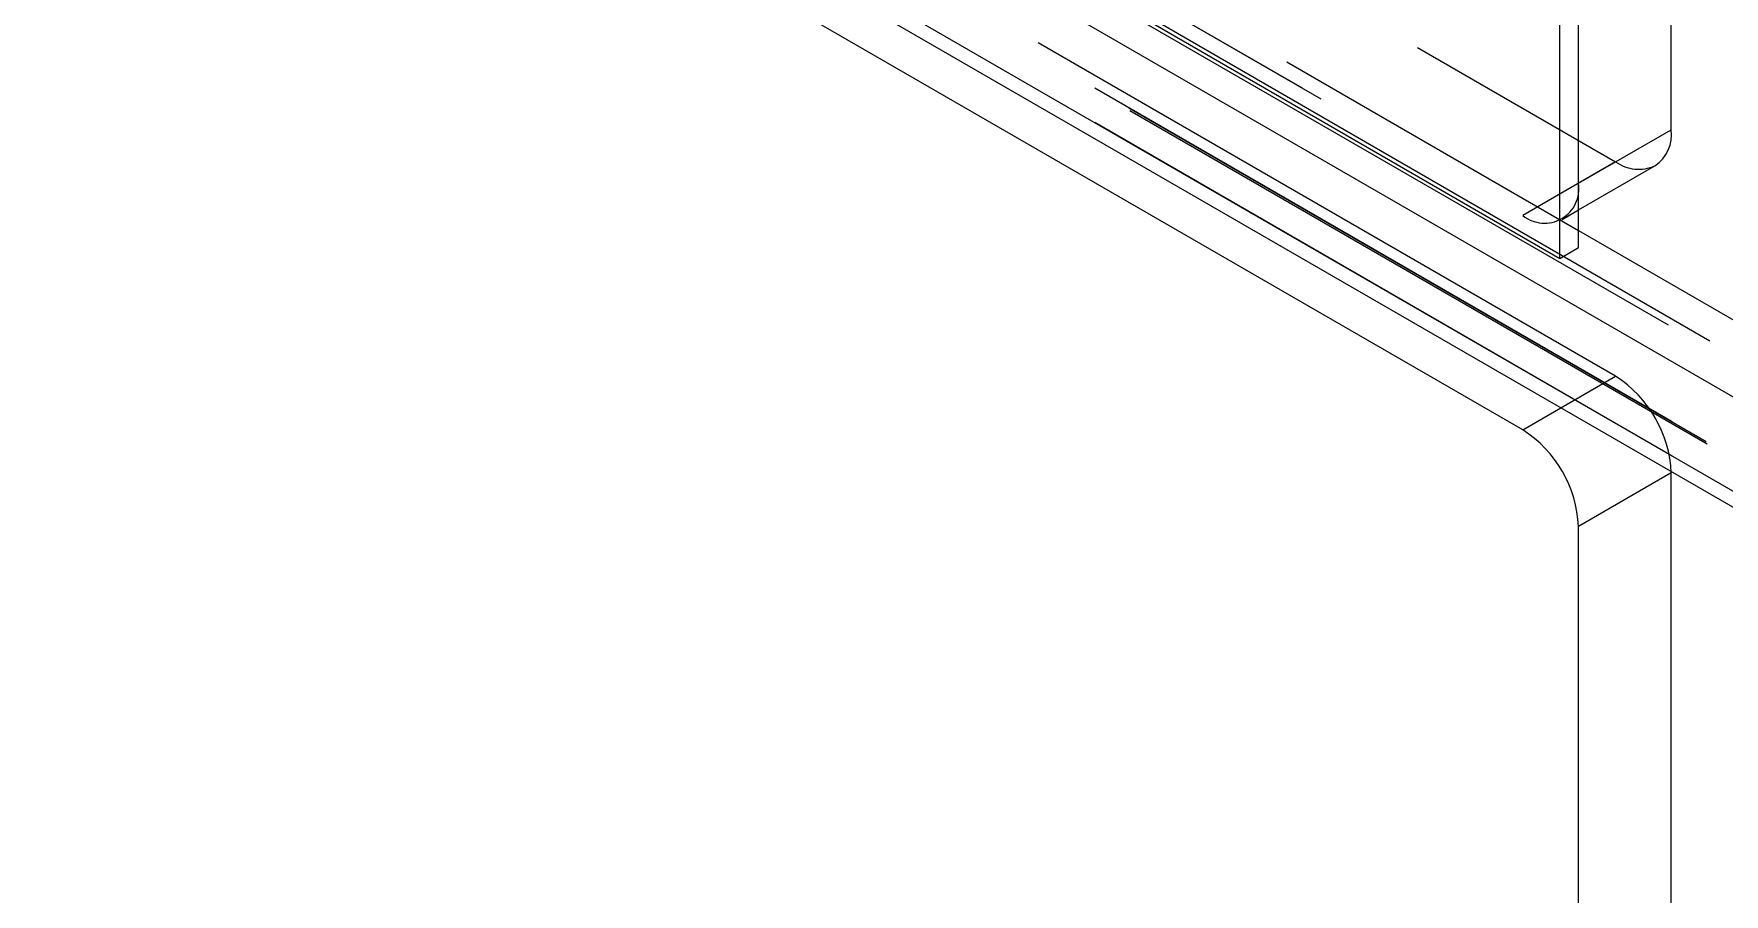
# Model space of a CAD drawing. Header units: millimetres. Extents: x 108 to 5832, y 144 to 4056.
# Drawn here: x 4426.1 to 4490.5, y 3191.5 to 3224.2 of the extents above; entities that cross this region are included whole.
import ezdxf

# ---------------------------------------------------------------- set-up
doc = ezdxf.new("R2010")
doc.units = ezdxf.units.MM
doc.header["$LTSCALE"] = 20
doc.linetypes.add('HIDDEN', pattern=[1.905, 1.27, -0.635])

msp = doc.modelspace()

# ---------------------------------------------------------------- linework, layer by layer
at = {"color": 7, "linetype": 'Continuous', "lineweight": 25}
for p, q in [((4484.909, 3216.1), (4484.909, 3336.948)), ((4488.444, 3220.591), (4488.444, 3336.54)), ((4484.909, 3218.55), (4484.909, 3334.499)), ((4300.955, 3320.008), (5213.123, 2793.425)), ((4300.955, 3316.416), (5213.123, 2789.832)), ((4301.328, 3315.591), (5213.495, 2789.008)), ((4482.787, 3209.16), (4310.253, 3308.761)), ((4484.202, 3215.692), (4484.202, 3302.246)), ((4452.382, 3234.061), (4484.202, 3215.692)), ((4484.909, 3218.55), (4488.444, 3220.591)), ((4484.909, 3217.535), (4487.823, 3219.217)), ((4484.202, 3215.692), (4484.909, 3216.1)), ((4488.444, 3207.526), (4484.909, 3205.485)), ((4488.444, 3091.578), (4488.444, 3207.526)), ((4484.909, 3089.537), (4484.909, 3205.485))]:
    msp.add_line(p, q, dxfattribs=at)
at = {"color": 1, "linetype": 'HIDDEN', "lineweight": 18}
for p, q in [((5214.254, 2794.078), (4302.793, 3320.253)), ((4302.935, 3320.498), (5214.395, 2794.323)), ((4313.789, 3318.968), (4486.323, 3219.366)), ((4308.811, 3318.412), (4484.909, 3216.753)), ((4302.793, 3316.66), (5214.254, 2790.485)), ((4302.835, 3316.569), (5214.295, 2790.394)), ((5214.395, 2790.404), (4302.935, 3316.579)), ((5214.395, 2789.097), (4302.228, 3315.681)), ((4486.323, 3211.201), (4313.789, 3310.802)), ((4452.382, 3234.878), (4482.787, 3217.325)), ((4453.089, 3234.469), (4484.909, 3216.1)), ((4363.463, 3228.55), (5280.156, 2699.354)), ((4486.323, 3219.366), (4482.787, 3217.325)), ((4484.287, 3217.176), (4484.909, 3217.535)), ((4484.24, 3209.998), (4486.323, 3211.201))]:
    msp.add_line(p, q, dxfattribs=at)
at = {"color": 8, "linetype": 'Continuous', "lineweight": 25}
for p, q in [((4484.909, 3216.753), (4491.245, 3213.096)), ((4482.787, 3209.16), (4484.24, 3209.998))]:
    msp.add_line(p, q, dxfattribs=at)
at = {"color": 7, "linetype": 'Continuous', "lineweight": 25}
for centre, radius, start, end in [((4487.017, 3220.409), 1.439, 304.05619, 7.2574), ((4480.303, 3205.276), 4.61, 2.60304, 57.39696)]:
    msp.add_arc(centre, radius, start, end, dxfattribs=at)
at = {"color": 1, "linetype": 'HIDDEN', "lineweight": 18}
for centre, radius, start, end in [((4487.202, 3220.593), 1.509, 234.38706, 294.30492), ((4483.615, 3218.34), 1.31, 230.79638, 9.21437), ((4483.839, 3207.317), 4.61, 2.60304, 57.39696)]:
    msp.add_arc(centre, radius, start, end, dxfattribs=at)

doc.saveas('drawing.dxf')
